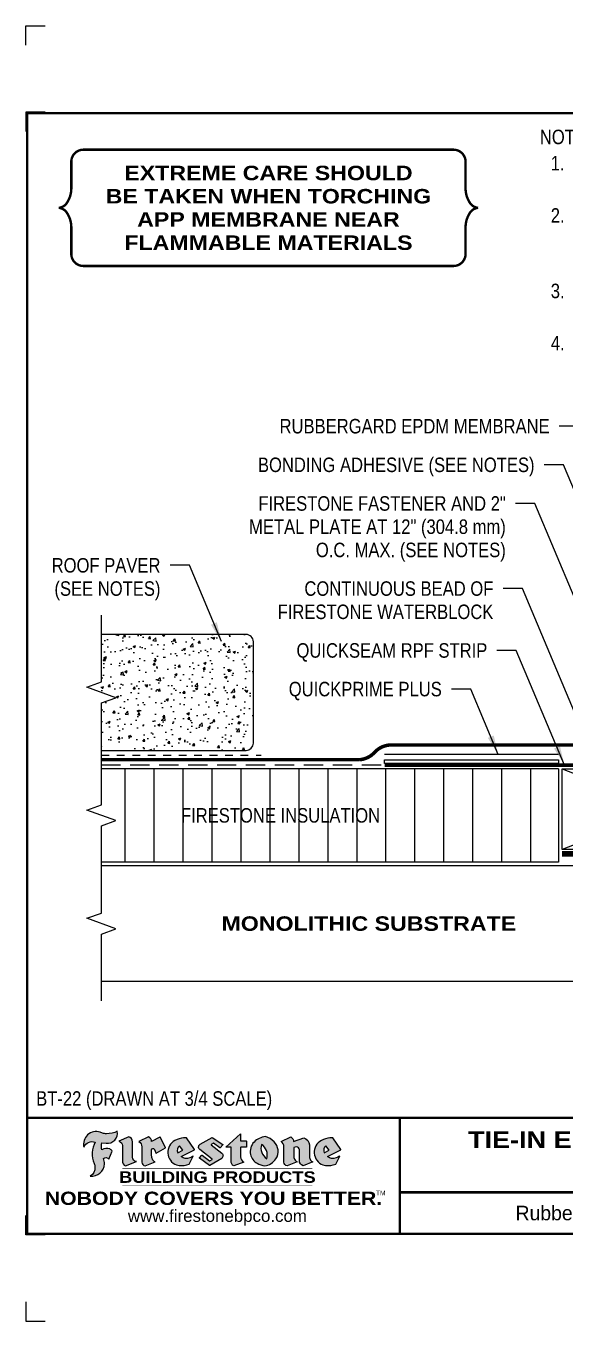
# Model space of a CAD drawing. Header units: inches. Extents: x 121.4 to 141.5, y -159.4 to -142.7.
# Drawn here: x 121.45 to 128.43, y -159.43 to -142.67 of the extents above; entities that cross this region are included whole.
import ezdxf
from ezdxf.enums import TextEntityAlignment as Align

# ---------------------------------------------------------------- set-up
doc = ezdxf.new("R2010")
doc.units = ezdxf.units.IN
doc.header["$MEASUREMENT"] = 0
doc.linetypes.add('HIDDEN', pattern=[0.375, 0.25, -0.125])
doc.linetypes.add('HIDDEN2', pattern=[0.1875, 0.125, -0.0625])
doc.layers.get('0').update_dxf_attribs({"linetype": 'CONTINUOUS'})
doc.layers.get('DEFPOINTS').update_dxf_attribs({"linetype": 'CONTINUOUS'})
for name, color, linetype in [('FSBP-ACCESSORY-OTHER', 7, 'CONTINUOUS'), ('FSBP-ADHESIVE', 1, 'HIDDEN'), ('FSBP-ANNO-NOTE', 7, 'CONTINUOUS'), ('FSBP-INSULATION', 7, 'CONTINUOUS'), ('FSBP-MEMBRANE', 7, 'CONTINUOUS'), ('FSBP-SUBSTRATE-GENERIC', 9, 'CONTINUOUS'), ('FSBP-TTLB', 7, 'CONTINUOUS'), ('FSBP-TTLB-BORDER', 7, 'CONTINUOUS'), ('FSBP-TTLB-TEXT', 7, 'CONTINUOUS'), ('FSBP-WOOD', 7, 'CONTINUOUS')]:
    doc.layers.add(name, color=color, linetype=linetype)
doc.styles.add('FSBP_ARIAL', font='arial.ttf')
doc.styles.add('FSBP_ARIAL_BOLD', font='')
doc.styles.add('FSBP_ARIAL_NAR', font='ARIALN.TTF')
doc.styles.add('FSBP_BANKGOTHIC', font='bgothm.ttf')
doc.styles.get('FSBP_ARIAL_BOLD').set_extended_font_data('Arial Black')
doc.linetypes.add('ZIGZAG', pattern='A,0.0001,-0.2,[131,ltypeshp.shx,S=0.2,R=0,X=-0.2,Y=0],-0.4,[131,ltypeshp.shx,S=0.2,R=180,X=0.2,Y=0],-0.2', length=0.8001)
doc.dimstyles.new('FSBP-LEADER', dxfattribs={"dimtxt": 0.1875, "dimasz": 0.25, "dimexe": 0.0625, "dimexo": 0.125, "dimgap": 0.125, "dimtad": 0, "dimtih": 1, "dimtoh": 1, "dimdec": 4, "dimzin": 0, "dimdsep": 46, "dimlunit": 4, "dimtxsty": 'FSBP_ARIAL_NAR', "dimcen": 0.09375, "dimclrd": 256, "dimclre": 256, "dimclrt": 256, "dimadec": 0, "dimazin": 0, "dimtfac": 1, "dimtdec": 4, "dimtofl": 0, "dimtmove": 0, "dimatfit": 3, "dimfxl": 0, "dimtolj": 1, "dimtzin": 0, "dimlwd": -1, "dimlwe": -1, "dimarcsym": 0})

# ---------------------------------------------------------------- blocks, each defined once
blk = doc.blocks.new('TTLB-EPDM_2')
at = {"layer": 'FSBP-TTLB-TEXT'}
h = blk.add_hatch(color=1, dxfattribs=at)
edge = h.paths.add_edge_path()
edge.add_arc((1.037309769669573, -0.1982514792917306), 0.1319107607348553, 264.0410451462098, 370.3106169565175)
edge.add_arc((1.027551646585694, 0.1214293576525799), 0.3273056962876235, 270.05058356628535, 295.23459397187514, ccw=False)
edge.add_arc((1.022801957313345, -0.06680179986895154), 0.1391656561713503, 249.3281275763668, 272.0749124149863, ccw=False)
edge.add_line((0.9736743133014443, -0.1970076156048179), (0.9474927838574558, -0.1852745150568325))
edge.add_arc((0.8939498971398288, -0.3394262635682071), 0.1631857907024099, 70.84590087378872, 194.3325259843273)
edge.add_arc((0.8444260109029493, -0.4259936440910768), 0.1179914261095279, 70.96950098067128, 156.9641407594482, ccw=False)
edge.add_arc((1.153141409296894, -0.4684497516079468), 0.3110405457095052, 150.3231137483159, 203.2084295854517)
edge.add_arc((0.7562495500622943, -0.6412608153899899), 0.1218587156617311, 0.8849157075190988, 24.34668939894999, ccw=False)
edge.add_arc((0.7493781665697374, -0.6475258110744375), 0.1289731377238325, -58.36655102076742, 3.6216782311386737, ccw=False)
edge.add_arc((0.8256699029544474, -0.5792158350996106), 0.1783301886510354, 267.2205474105585, 354.1381621173521)
edge.add_arc((0.7903121048625305, -0.6011409294291745), 0.212787892960859, 0.9996158580669322, 21.00503380861244)
edge.add_arc((1.01880712263941, -0.5666691048185161), 0.05136395668415847, 40.82117713173261, 125.52727787225791, ccw=False)
edge.add_line((1.057676976260041, -0.5330924682126437), (1.102776947655911, -0.4308018311949837))
edge.add_arc((1.040858222524664, -0.4699705673995949), 0.07326744446031509, 32.31675181867256, 66.31481236598174)
edge.add_arc((1.032262518825329, -0.5063316993097662), 0.1102246948011782, 69.8179132332389, 125.254734720681)
edge.add_arc((1.127708877207287, -0.368959353531244), 0.1659710644737306, 164.1569669952081, 196.5811013160487, ccw=False)
edge.add_line((0.9680425188342383, -0.3236487780942383), (1.023615334387159, -0.3294494641845773))
h = blk.add_hatch(color=1, dxfattribs=at)
edge = h.paths.add_edge_path()
edge.add_line((1.275239419159561, -0.6223407783464694), (1.415345367376062, -0.5660418822574371))
edge.add_arc((1.421019305783958, -0.5090099247487757), 0.05731350411836949, 181.9717871001989, 264.31851000495806, ccw=False)
edge.add_line((1.363739737527226, -0.5109819325197265), (1.363412352251203, -0.3102363679013962))
edge.add_arc((1.294263659668751, -0.3103491388303989), 0.06914878453844908, 0.0934405599591014, 72.42834396969012)
edge.add_line((1.315139561173908, -0.2444268274366692), (1.186839444240604, -0.3024209471341379))
edge.add_arc((1.175246268095289, -0.3585110609420917), 0.05727567197445628, -0.017399788185912257, 78.322067691347, ccw=False)
edge.add_line((1.232521937428658, -0.3585284546236807), (1.232574268422297, -0.555126496687123))
edge.add_arc((1.305699496415486, -0.5558575689677219), 0.07312888236350451, 179.4272023230205, 245.3845503102953)
h = blk.add_hatch(color=1, dxfattribs=at)
edge = h.paths.add_edge_path()
edge.add_line((1.792026821926584, -0.3839679064720229), (1.722158956877934, -0.2518542302253621))
edge.add_arc((1.720119655279638, -0.2529327078887852), 0.002306916790721817, 27.87197133405656, 117.3766794470751)
edge.add_line((1.719058846382097, -0.250884159729182), (1.610638460368705, -0.3070279753467702))
edge.add_arc((1.547088841662962, -0.3061026658494403), 0.06355635479880145, 359.165808011073, 425.8793658831422)
edge.add_line((1.573061729235633, -0.2480956029480268), (1.446879247402876, -0.3051325108639702))
edge.add_arc((1.407812067100189, -0.370357133046621), 0.07602957263902092, -3.441403975725109, 59.07992244284969, ccw=False)
edge.add_line((1.483704536400296, -0.3749210150788969), (1.483704536400296, -0.5723838140635706))
edge.add_arc((1.54053746518044, -0.568254406115083), 0.05698275005415228, 184.1557352478595, 255.3066498366543)
edge.add_line((1.526084036778343, -0.6233736605654059), (1.657291340682093, -0.570650514527486))
edge.add_arc((1.688298576827198, -0.5021390388423987), 0.0752015358480571, 207.5160880841914, 245.649226723163, ccw=False)
edge.add_arc((1.721050197024907, -0.4914488168456328), 0.1093332836229113, 179.4823365255141, 204.5537900001094, ccw=False)
edge.add_line((1.611721375809452, -0.4904610114968335), (1.611721375809452, -0.4126404716788983))
edge.add_arc((1.628589765097195, -0.414159299036043), 0.01693662875851176, 28.356188110622725, 174.8549701683585, ccw=False)
edge.add_arc((1.627340435522395, -0.4197189881350504), 0.02111886817708033, 22.216893572439517, 40.10213956426492, ccw=False)
edge.add_line((1.646891420738257, -0.4117336534413738), (1.666638796144639, -0.4549750258192233))
edge.add_arc((1.668737246926742, -0.4540167099035481), 0.002306916790685496, 204.545128184284, 299.6323508190091)
edge.add_line((1.669877862091766, -0.4560219186518992), (1.791128135493295, -0.3870515928837648))
edge.add_line((1.791128135493295, -0.3870515928837648), (1.792026821926584, -0.3839679064720229))
h = blk.add_hatch(color=1, dxfattribs=at)
h.paths.add_polyline_path([(2.063388732080512, -0.2583237030618903, 0.02524281661523788), (2.025024361750752, -0.2610532129309178, 0.1213611957758757), (1.901773912052249, -0.3008158885520373, 0.6151668103976068), (1.93274136141747, -0.6099060679591872, 0.05306812109568645), (1.967936229862175, -0.617865745600497, 0.1150932231766138), (2.099126721549737, -0.5994933789882708), (2.151195569562105, -0.4944891916583316, -0.08755405562188731), (2.104230609512001, -0.5187113292177372, -0.265591761123442), (1.992692314386659, -0.5010701623316862), (2.165347897647223, -0.4141184325909109, 0.4518949533370738), (2.166222728871162, -0.4107679608846269)])
h.paths.add_polyline_path([(2.014217313945437, -0.4188965037300676), (1.951113654018855, -0.4515330109460507, -0.3720533890450154), (1.973177450672722, -0.3607130665457561)], flags=16)
h = blk.add_hatch(color=1, dxfattribs=at)
edge = h.paths.add_edge_path()
edge.add_arc((2.260407392426802, -0.3775796671688782), 0.04152450223225729, 123.20805433950699, 232.2027298779723, ccw=False)
edge.add_line((2.237665217914071, -0.3428366421988329), (2.393535971665983, -0.2540943745380986))
edge.add_arc((2.394677353533142, -0.2560991469722482), 0.002306916790741334, 55.64644466176611, 119.65426054492559, ccw=False)
edge.add_line((2.395979141996861, -0.2541946229174954), (2.531809646140459, -0.3470380726374032))
edge.add_arc((2.530468902927946, -0.3489153772789875), 0.002306916790700397, -42.731101238422525, 54.4661353739603, ccw=False)
edge.add_line((2.532163440279987, -0.3504807552658491), (2.498457913851155, -0.3869673252714421))
edge.add_arc((2.496763376499139, -0.3854019472845934), 0.002306916790672934, 233.7527076894875, 317.26889876138785, ccw=False)
edge.add_line((2.495399362263356, -0.38726241234572), (2.413849913492982, -0.3274738082119626))
edge.add_arc((2.412485899257181, -0.3293342732731342), 0.002306916790720064, 53.75270768979358, 124.4135619297835)
edge.add_line((2.41118211687575, -0.3274311136421062), (2.382933981293377, -0.346782838468144))
edge.add_arc((2.38423776367478, -0.3486859980991606), 0.002306916790694898, 124.4135619293799, 231.8459020253626)
edge.add_line((2.382812599816248, -0.3505000469010184), (2.519899969301207, -0.4581994452042721))
edge.add_arc((2.494247019847682, -0.4908523236374461), 0.04152450223225742, -55.21225898295222, 51.84590202520428, ccw=False)
edge.add_line((2.517938320565804, -0.5249552055672808), (2.364434947484597, -0.6179520922513717))
edge.add_arc((2.36323960192349, -0.6159790200102006), 0.002306916790726996, 233.2955624372927, 301.20872157023314, ccw=False)
edge.add_line((2.361860787187538, -0.6178285429225383), (2.231266621301074, -0.5204709167214361))
edge.add_arc((2.232647938930649, -0.5186232623475259), 0.002306916790697672, 135.5134179846393, 233.21798691998708, ccw=False)
edge.add_line((2.231002150870836, -0.5170067083764565), (2.262839375599356, -0.4845937328397696))
edge.add_arc((2.264485163659225, -0.4862102868108537), 0.002306916790748497, 53.0352839999411, 135.513417985369, ccw=False)
edge.add_line((2.265872365996302, -0.4843670465239001), (2.361834678328762, -0.5565872257804898))
edge.add_arc((2.363221880665761, -0.5547439854936304), 0.002306916790627066, 233.0352840000685, 302.2362632414394)
edge.add_line((2.36445241715569, -0.5566953042850713), (2.39428499383348, -0.5378823484768844))
edge.add_arc((2.393054457343549, -0.5359310296853765), 0.002306916790685166, 302.2362632406177, 412.2027298768422)
edge.add_line((2.394468296066179, -0.5341081404551886), (2.234958295420142, -0.4103916733127022))
h = blk.add_hatch(color=1, dxfattribs=at)
edge = h.paths.add_edge_path()
edge.add_line((2.763460561272041, -0.2072496393923444), (2.763460561272041, -0.2969520779963801))
edge.add_arc((2.765767478062699, -0.2969520779963943), 0.00230691679065842, 179.9999999996471, 269.9999999996471)
edge.add_line((2.765767478062685, -0.2992589947870528), (2.835417693520355, -0.2992589947870528))
edge.add_arc((2.835417693520355, -0.3015659115777538), 0.002306916790701052, 0, 90, ccw=False)
edge.add_line((2.837724610311056, -0.3015659115777538), (2.837724610311056, -0.3790761307453892))
edge.add_arc((2.83541769352037, -0.3790761307453749), 0.002306916790686842, 269.99999999964706, 359.99999999964706, ccw=False)
edge.add_line((2.835417693520355, -0.3813830475360618), (2.765767478062685, -0.3813830475360618))
edge.add_arc((2.765767478062699, -0.3836899643267202), 0.00230691679065842, 90.00000000035294, 180.0000000003529)
edge.add_line((2.763460561272041, -0.3836899643267344), (2.763460561272041, -0.5033995910642801))
edge.add_arc((2.836735953378943, -0.5071368822038516), 0.07337063740681413, 177.0802527808789, 245.3249543133826)
edge.add_line((2.806105814540615, -0.5738080530967267), (2.674529557384915, -0.6226036013049594))
edge.add_arc((2.708610405062069, -0.564298408791804), 0.06753517344606039, 177.0345319916277, 239.6926428024901, ccw=False)
edge.add_line((2.641165668230087, -0.560804539009709), (2.641165668230087, -0.3836899643267344))
edge.add_arc((2.638858751439429, -0.3836899643267202), 0.00230691679065842, 359.9999999996471, 449.999999999647)
edge.add_line((2.638858751439443, -0.3813830475360618), (2.572857950769389, -0.3813830475360618))
edge.add_line((2.572857950769389, -0.3813830475360618), (2.763460561272041, -0.2072496393923444))
h = blk.add_hatch(color=1, dxfattribs=at)
edge = h.paths.add_edge_path(flags=16)
edge.add_arc((2.940363509127394, -0.4847985213681437), 0.1684614578629418, 344.5558804047865, 417.0140046669545)
edge.add_arc((3.194458079644619, -0.3883534532477785), 0.1684614578629414, 164.5558804047864, 237.0140046669546)
edge = h.paths.add_edge_path()
edge.add_arc((3.069375116502199, -0.4399344555144872), 0.1828726885096673, 136.0914512150047, 191.213418978326)
edge.add_arc((3.064939550433406, -0.4318234379590333), 0.1803148804748503, 194.0167254156723, 240.6663730831859)
edge.add_arc((3.098047041778981, -0.3845058757092554), 0.2378525180183701, 239.2975390661776, 264.2889872773176)
edge.add_arc((3.04884478212623, -0.4190232383793012), 0.203760689247156, 277.1986764832036, 326.503572961274)
edge.add_arc((3.077739326803546, -0.4341046616465112), 0.171374865791709, 325.3768876809902, 406.3828327799087)
edge.add_arc((3.011839488065919, -0.4896144380417797), 0.2571945645850002, 44.28462553519766, 73.82901434867304)
edge.add_arc((3.117152499586992, -0.4983433120546693), 0.2579560664039132, 97.50292863483666, 134.1039137579027)
h = blk.add_hatch(color=1, dxfattribs=at)
edge = h.paths.add_edge_path()
edge.add_line((3.322690228557462, -0.5721896537377091), (3.322690228557462, -0.3749210150788969))
edge.add_arc((3.246797759257384, -0.3703571330465745), 0.076029572638996, 356.5585960242387, 419.0799224428129)
edge.add_line((3.285864939560099, -0.3051325108639702), (3.412047421392799, -0.2480956029480268))
edge.add_arc((3.386074533820159, -0.3061026658494941), 0.06355635479883807, 0.3962622833877276, 65.87936588318718, ccw=False)
edge.add_line((3.449629368605429, -0.3056631084210863), (3.580526418688805, -0.2593848434574539))
edge.add_arc((3.555744121700958, -0.3530904070730321), 0.09692726601172152, 2.366977007666776, 75.18615851992018, ccw=False)
edge.add_line((3.652588689330287, -0.3490873311063041), (3.652588689330287, -0.4883770011386872))
edge.add_arc((3.761877549389556, -0.4914934052703811), 0.1093332836229047, 178.3666365323574, 204.5537900000422)
edge.add_arc((3.729125929191727, -0.5021836272670953), 0.07520153584796169, 207.5160880841711, 245.2240541443093)
edge.add_line((3.697611150971852, -0.5704631245385627), (3.572585913552643, -0.6207021253773775))
edge.add_arc((3.59534718600759, -0.5526356419907701), 0.07177131519198746, 180.3328587115751, 251.51018566665869, ccw=False)
edge.add_line((3.523577081955409, -0.5530525936986663), (3.523577081955409, -0.4153032515383615))
edge.add_arc((3.486319529276879, -0.4148773504126441), 0.0372599868942854, 359.3450650296066, 449.0500281941028)
edge.add_arc((3.482769874121713, -0.4419622099033496), 0.06447454900600783, 86.29402372314017, 119.8211331593848)
edge.add_line((3.450707067966732, -0.3860252459975726), (3.450707067966732, -0.4904610114968335))
edge.add_arc((3.560035889182251, -0.491448816845647), 0.1093332836229751, 179.4823365255069, 204.5537900001023)
edge.add_arc((3.527284268984408, -0.5021390388424952), 0.07520153584796385, 207.5160880841699, 245.6492267231416)
edge.add_line((3.496277032839316, -0.570650514527486), (3.365069728935509, -0.6233736605654059))
edge.add_arc((3.37950248606194, -0.5682868177318081), 0.05694615642555727, 183.9298782390169, 255.318496325343, ccw=False)
h = blk.add_hatch(color=1, dxfattribs=at)
h.paths.add_polyline_path([(3.957695472291277, -0.2583237030618903, 0.02524281661523822), (3.919331101961575, -0.2610532129309178, 0.1085638477195505), (3.807890832595604, -0.2939221658134414, 0.6425897848490651), (3.827048101628293, -0.6099060679591872, 0.05306812109569052), (3.862242970072884, -0.617865745600497, 0.1150932231766133), (3.993433461760503, -0.5994933789882708), (4.045502309772871, -0.4944891916583316, -0.08755405562189084), (3.998537349722767, -0.5187113292177372, -0.2655917611234366), (3.886999054597368, -0.5010701623316862), (4.059654637857989, -0.4141184325909109, 0.4518949533370731), (4.060529469081928, -0.4107679608846269)])
h.paths.add_polyline_path([(3.90852405415626, -0.4188965037300676), (3.845420394229677, -0.4515330109460507, -0.3720533890450147), (3.867484190883488, -0.3607130665457561)], flags=16)
at = {"layer": 'DEFPOINTS', "linetype": 'Continuous', "ltscale": 1.75}
for points in [[(-0.015625, 13.88083333333333), (-0.015625, 14.13083333333333), (0.234375, 14.13083333333333)], [(-0.015625, -2.380833333333342), (-0.015625, -2.630833333333342), (0.234375, -2.630833333333342)]]:
    blk.add_lwpolyline(points, dxfattribs=at)
at = {"layer": 'DEFPOINTS', "color": 1}
for points in [[(0.234375, 13.015625), (-0.015625, 13.015625), (-0.015625, 12.765625)], [(0.234375, -1.515625), (-0.015625, -1.515625), (-0.015625, -1.265625)]]:
    blk.add_lwpolyline(points, dxfattribs=at)
at = {"layer": 'FSBP-TTLB', "const_width": 0.03125}
for points in [[(0, 0), (0, -1.5), (20, -1.5), (20, 0), (0, 0)], [(4.825208527206769, 0), (4.825208527206769, -0.9643749050531198)], [(4.825208527206769, -0.9643749050531198), (15.84028770518938, -0.9643749050531198)], [(4.825208527206769, -0.9643749050531198), (4.825208527206769, -1.5)]]:
    blk.add_lwpolyline(points, dxfattribs=at)
at = {"layer": 'FSBP-TTLB-BORDER', "const_width": 0.03125}
blk.add_lwpolyline([(20, 0), (20, 13), (0, 13), (0, 0)], dxfattribs=at)
at = {"layer": 'FSBP-TTLB-TEXT', "color": 1}
blk.add_line((0.7358432058323388, -0.379822754145593), (0.7358432058323388, -0.379822754145593), dxfattribs=at)
for points in [[(1.023615323725323, -0.3294494630716969, 0.5000510906601082), (1.167090420776901, -0.1746414942047778, -0.1103304102359608), (1.027840608309816, -0.2058762110801382, -0.09957876667165425), (0.9736743133014443, -0.1970076156048179), (0.9474927838574558, -0.1852745150568325, 0.5978159689075124), (0.7358432058323388, -0.379822754145593, -0.3938834584182213), (0.8828996422548698, -0.3144510229727047, 0.2349406564350952), (0.86727108227484, -0.5910237178633082, -0.1027304183841549), (0.8780937320133262, -0.6393788197974146, -0.2772692352614086), (0.8170223912655956, -0.7573362346216896, 0.3985429150902959), (1.003067614090241, -0.5974286950643517, 0.0875124847930418), (0.9889600163401155, -0.5248671157293501, -0.3874031597924062), (1.057676976260041, -0.5330924682126437), (1.102776947655911, -0.4308018311949837, 0.1494423498871741), (1.07029056398062, -0.4028746979725923, 0.2467195073738216), (0.9686394281704906, -0.4163228904100862, -0.1424285161541127), (0.9680425188342383, -0.3236487780942383), (1.023615334387159, -0.3294494641845773)], [(2.166222728871162, -0.4107679608846269), (2.063388732080512, -0.2583237030618903, 0.02524281661523788), (2.025024361750752, -0.2610532129309178, 0.1085638477195265), (1.913584092384895, -0.2939221658134414, 0.6425897848491228), (1.93274136141747, -0.6099060679591872, 0.05306812109568648), (1.967936229862175, -0.617865745600497, 0.1150932231766137), (2.099126721549737, -0.5994933789882708), (2.151195569562105, -0.4944891916583316, -0.0875540556218873), (2.104230609512001, -0.5187113292177372, -0.2655917611234418), (1.992692314386659, -0.5010701623316862), (2.165347897647223, -0.4141184325909109)], [(2.763460561272041, -0.2072496393923444), (2.763460561272041, -0.2969520779963801, 0.4142135623730958), (2.765767478062685, -0.2992589947870528), (2.835417693520355, -0.2992589947870528, -0.414213562373095), (2.837724610311056, -0.3015659115777538), (2.837724610311056, -0.3790761307453892, -0.4142135623730938), (2.835417693520355, -0.3813830475360618), (2.765767478062685, -0.3813830475360618, 0.4142135623730958), (2.763460561272041, -0.3836899643267344), (2.763460561272041, -0.5033995910642801, 0.3068985753588853), (2.806105814540615, -0.5738080530967267), (2.674529557384915, -0.6226036013049594, -0.2804194150632976), (2.641165668230087, -0.560804539009709), (2.641165668230087, -0.3836899643267344, 0.414213562373095), (2.638858751439443, -0.3813830475360618), (2.572857950769389, -0.3813830475360618), (2.763460561272041, -0.2072496393923444)], [(4.060529469081928, -0.4107679608846269), (3.957695472291277, -0.2583237030618903, 0.02524281661523788), (3.919331101961575, -0.2610532129309178, 0.1085638477195265), (3.807890832595604, -0.2939221658134414, 0.6425897848491228), (3.827048101628293, -0.6099060679591872, 0.05306812109568648), (3.862242970072884, -0.617865745600497, 0.1150932231766137), (3.993433461760503, -0.5994933789882708), (4.045502309772871, -0.4944891916583316, -0.0875540556218873), (3.998537349722767, -0.5187113292177372, -0.2655917611234418), (3.886999054597368, -0.5010701623316862), (4.059654637857989, -0.4141184325909109)], [(4.059654637857989, -0.4141184325909109, 0.4518949533370731), (4.060529469081928, -0.4107679608846269, 0.4518949533370731)]]:
    blk.add_lwpolyline(points, format="xyb", dxfattribs=at)
for points in [[(1.275239419159561, -0.6223407783464694), (1.415345367376062, -0.5660418822574371, -0.3756100036733062), (1.363739737527226, -0.5109819325197265), (1.363412352251203, -0.3102363679013962, 0.3265360292958048), (1.315139561173908, -0.2444268274366692), (1.186839444240604, -0.3024209471341379, -0.3557863980845349), (1.232521937428658, -0.3585284546236807), (1.232574268422297, -0.555126496687123, 0.2960110723418457)], [(1.792026821926584, -0.3839679064720229), (1.722158956877934, -0.2518542302253621, 0.4116839150163434), (1.719058846382097, -0.250884159729182), (1.610638460368705, -0.3070279753467702, 0.2996033003794034), (1.573061729235633, -0.2480956029480268), (1.446879247402876, -0.3051325108639702, -0.2797757560995365), (1.483704536400296, -0.3749210150788969), (1.483704536400296, -0.5723838140635706, 0.320828638474519), (1.526084036778343, -0.6233736605654059), (1.657291340682093, -0.570650514527486, -0.1679398621276611), (1.621603752698661, -0.5368819723450571, -0.1098333365370753), (1.611721375809452, -0.4904610114968335), (1.611721375809452, -0.4126404716788983, -0.743334502655012), (1.64349420176768, -0.4061152228778298, -0.07819791644735608), (1.646891420738257, -0.4117336534413738), (1.666638796144639, -0.4549750258192233, 0.4404648714563479), (1.669877862091766, -0.4560219186518992), (1.791128135493295, -0.3870515928837648)], [(2.234958295420142, -0.4103916733127022, -0.5150044486718882), (2.237665217914071, -0.3428366421988329), (2.393535971665983, -0.2540943745380986, -0.2867822934100265), (2.395979141996861, -0.2541946229174954), (2.531809646140459, -0.3470380726374032, -0.4515027974650387), (2.532163440279987, -0.3504807552658491), (2.498457913851155, -0.3869673252714421, -0.3814439164929681), (2.495399362263356, -0.38726241234572), (2.413849913492982, -0.3274738082119626, 0.3184718635035665), (2.41118211687575, -0.3274311136421062), (2.382933981293377, -0.346782838468144, 0.5064094529656681), (2.382812599816248, -0.3505000469010184), (2.519899969301207, -0.4581994452042721, -0.5043597839115849), (2.517938320565804, -0.5249552055672808), (2.364434947484597, -0.6179520922513717, -0.3053163970316367), (2.361860787187538, -0.6178285429225383), (2.231266621301074, -0.5204709167214361, -0.4541703869768119), (2.231002150870836, -0.5170067083764565), (2.262839375599356, -0.4845937328397696, -0.3762644290664977), (2.265872365996302, -0.4843670465239001), (2.361834678328762, -0.5565872257804898, 0.3114700032088108), (2.36445241715569, -0.5566953042850713), (2.39428499383348, -0.5378823484768844, 0.520381097387146), (2.394468296066179, -0.5341081404551886)], [(2.937624918725987, -0.3131105398334029, 0.2452625673097023), (2.889993533867141, -0.4754966266250307, 0.2064059665179019), (2.976604338974084, -0.5890186876871866, 0.1094800500670344), (3.074378098474654, -0.6211778035979165, 0.2185147641853038), (3.218764944843201, -0.5314757029352819, 0.3689489483072479), (3.195959963110113, -0.3100352223135445, 0.1296305888694145), (3.0834694040758, -0.242595816912754, 0.1610736375384317)], [(3.322690228557462, -0.5721896537377091), (3.322690228557462, -0.3749210150788969, 0.2797757560995341), (3.285864939560099, -0.3051325108639702), (3.412047421392799, -0.2480956029480268, -0.2937618496109166), (3.449629368605429, -0.3056631084210863), (3.580526418688805, -0.2593848434574539, -0.3288760160581939), (3.652588689330287, -0.3490873311063041), (3.652588689330287, -0.4883770011386872, 0.114762897203527), (3.662431105063263, -0.536926560769686, 0.166032965990522), (3.697611150971852, -0.5704631245385627), (3.572585913552643, -0.6207021253773775, -0.3209557512194564), (3.523577081955409, -0.5530525936986663), (3.523577081955409, -0.4153032515383615, 0.4127061514896111), (3.48693727661589, -0.3776224848030694, 0.1473421876160361), (3.450707067966732, -0.3860252459975726), (3.450707067966732, -0.4904610114968335, 0.1098333365370753), (3.460589444855941, -0.5368819723450855, 0.1679398621276611), (3.496277032839316, -0.570650514527486), (3.365069728935509, -0.6233736605654059, -0.3219729545308964), (3.322690228557462, -0.5721896537377091, 29.1476284739)], [(1.951113654018855, -0.4515330109460507), (2.014217313945437, -0.4188965037300676), (1.973177450672722, -0.3607130665457561, 0.3720533890450154)], [(3.10274193015772, -0.5296595419651595, 0.3271311138286319), (3.032079658614293, -0.3434924326507627, 0.3271311138286322)], [(3.845420394229677, -0.4515330109460507), (3.90852405415626, -0.4188965037300676), (3.867484190883488, -0.3607130665457561, 0.3720533890450154)]]:
    blk.add_lwpolyline(points, format="xyb", close=True, dxfattribs=at)
at = {"layer": 'FSBP-TTLB-TEXT', "const_width": 0.0078125}
for points in [[(1.233926579809207, -0.6584455781731435), (3.691229482685259, -0.6584455781731577)], [(1.233926579809207, -0.8761560960495984), (3.691229482685259, -0.8761560960495842)]]:
    blk.add_lwpolyline(points, dxfattribs=at)
at = {"layer": 'FSBP-TTLB-TEXT', "color": 1}
for centre, start, end in [((1.789987520328282, -0.3850463841354355), 299.6323508193319, 27.87197133380463), ((2.164310260790558, -0.412058050385383), 296.7304547840455, 34.00233684987403)]:
    blk.add_arc(centre, 0.00230691679068068, start, end, dxfattribs=at)
at = {"layer": 'FSBP-TTLB-TEXT', "lineweight": 18, "style": 'FSBP_ARIAL_BOLD'}
blk.add_text('BUILDING PRODUCTS', height=0.1484375, dxfattribs=at).set_placement((2.462578031247233, -0.7673008371113639), align=Align.MIDDLE_CENTER)
at = {"layer": 'FSBP-TTLB-TEXT', "color": 1}
for s, height, style, p in [('NOBODY COVERS YOU BETTER.', 0.171875, 'FSBP_ARIAL_BOLD', (2.412604263603384, -1.041650450587369)), ('TM', 0.0625, 'FSBP_BANKGOTHIC', (4.576671173373001, -0.9725745042934193))]:
    blk.add_text(s, height=height, dxfattribs=dict(at, style=style)).set_placement(p, align=Align.MIDDLE_CENTER)
at = {"layer": 'FSBP-TTLB-TEXT'}
for s, height, style, p in [('RubberGard  EPDM', 0.1875, 'FSBP_BANKGOTHIC', (7.443365678241776, -1.23218745252656)), ('www.firestonebpco.com', 0.15625, 'FSBP_ARIAL', (2.462578031247233, -1.268657306740124))]:
    blk.add_text(s, height=height, dxfattribs=dict(at, style=style)).set_placement(p, align=Align.MIDDLE_CENTER)
for tag, height, style, p in [('MAXIMUM_WARRANTY', 0.1875, 'FSBP_ARIAL_BOLD', (18.03987100774941, 0.2240244307510579)), ('ACCPT_SYSTEMS', 0.21875, 'FSBP_ARIAL', (12.49438170418193, -1.23218745252656))]:
    blk.add_attdef(tag, text='', height=height, dxfattribs=dict(at, style=style)).set_placement(p, align=Align.MIDDLE_LEFT)
for tag, height, style, p in [('DETAIL_DESCP_LINE_1', 0.21875, 'FSBP_ARIAL_BOLD', (10.33118450231211, -0.2831249841755152)), ('DETAIL_DESCP_LINE_2', 0.21875, 'FSBP_ARIAL_BOLD', (10.33118450231211, -0.6812499208775904)), ('ISSUE_REV_DATE', 0.21875, 'FSBP_ARIAL', (16.84069633627263, -0.7282559425942452)), ('DETAIL_NUMBER', 0.4375, 'FSBP_ARIAL', (18.91941590748775, -0.8931630692489421))]:
    blk.add_attdef(tag, text='', height=height, dxfattribs=dict(at, style=style)).set_placement(p, align=Align.MIDDLE_CENTER)

msp = doc.modelspace()

# ---------------------------------------------------------------- hatches: boundary and pattern name
at = {"layer": 'FSBP-ACCESSORY-OTHER'}
h = msp.add_hatch(dxfattribs=at)
h.set_pattern_fill('AR-CONC', color=256, scale=0.045, style=0)
h.set_pattern_definition([(49.99999999999999, (21.67614838374101, -0.5252647710382377), (0.3227670821703391, -0.0282384607421678), [0.03375, -0.37125]), (355, (21.67614838374101, -0.5252647710382377), (-0.06243810012584999, 0.3384864601650053), [0.02700000000000001, -0.297]), (100.4513999999999, (21.70304563974099, -0.5276179740382396), (0.2603292217713097, 0.3102477939274291), [0.02868308549999999, -0.3155139503999999]), (46.18420000000001, (21.67614838374101, -0.4352647710382413), (0.4802584718815399, -0.07448355644805817), [0.05062500000000002, -0.556875]), (96.6356, (21.71616991899106, -0.4414717591882429), (0.4205982174969165, 0.4383530419051987), [0.04302462959999995, -0.4732708499999995]), (351.1842, (21.67614838374101, -0.4352647710382413), (0.4205978753101321, 0.438353370416396), [0.04050000000000002, -0.4455000000000002]), (21, (21.72114838374102, -0.4577647710382422), (0.2686081734533077, -0.1811785007994025), [0.03375, -0.37125]), (326.0000000000001, (21.72114838374102, -0.4577647710382422), (0.1094918993647118, 0.3263175202710838), [0.02699999999999999, -0.2969999999999999]), (71.4514, (21.74353238859101, -0.4728629937382429), (0.3781001828616705, 0.1451387235194786), [0.0286830855, -0.3155139504]), (37.49999999999999, (21.67614838374101, -0.5252647710382377), (0.005471934892780801, 0.1498022342240902), [0, -0.2934, 0, -0.3015, 0, -0.298125]), (7.499999999999999, (21.67614838374101, -0.5252647710382377), (0.1183812918489669, 0.1774852703470621), [0, -0.1718999999999999, 0, -0.2866499999999999, 0, -0.1136249999999999]), (327.5, (21.57579838374102, -0.5252647710382377), (0.240220096277584, -0.01014969228047091), [0, -0.1125, 0, -0.351, 0, -0.4657499999999998]), (317.5, (21.530798383741, -0.5252647710382377), (0.2624337762040738, 0.04504724204954295), [0, -0.14625, 0, -0.2331, 0, -0.33075])])
h.paths.add_polyline_path([(122.4249426659321, -152.0405548867974), (124.2975205899297, -152.0405548867973, 0.4142135623730451), (124.3912705899297, -151.9468048867973), (124.3912705899297, -150.6343048867974, 0.4142135623731005), (124.2975205899297, -150.5405548867974), (122.4249426659321, -150.5405548867975), (122.4249426659321, -151.2905548867975), (122.6124426659321, -151.3587993057224), (122.4249426659321, -151.4270437246473)])
at = {"layer": 'FSBP-INSULATION'}
h = msp.add_hatch(dxfattribs=at)
h.set_pattern_fill('LINE', color=256, scale=3, angle=90, style=0)
h.set_pattern_definition([(90, (127.6070221340782, -35.54636872355597), (-0.375, 2.296136913416957e-17), [])])
h.paths.add_polyline_path([(141.0717712177315, -153.4854562646092), (141.0717712177314, -152.8819406396091), (140.8842712177315, -152.8136962206843), (141.0717712177315, -152.7454518017594), (141.0717712177314, -152.2784250146092), (131.1519462315696, -152.2784250146092), (131.1519462315692, -153.4854562646092)])
h.paths.add_polyline_path([(122.4249426659321, -152.2784250146098), (122.4249426659322, -152.8819406396092), (122.6124426659322, -152.9501850585341), (122.4249426659322, -153.0184294774591), (122.4249426659322, -153.4854562646092), (128.3394462315691, -153.4854562646092), (128.3394462315691, -152.2784250146098)])
h.paths.add_polyline_path([(134.6457219725202, -153.0273938285587), (137.0939015427794, -153.0273938285587), (137.0939015427794, -152.7363595516146), (134.6457219725202, -152.7363595516146)], flags=24)
h.paths.add_polyline_path([(123.4050670182164, -153.027393828559), (126.0797557972069, -153.027393828559), (126.0797557972069, -152.736359551615), (123.4050670182164, -152.736359551615)], flags=24)

# ---------------------------------------------------------------- linework, layer by layer
at = {"layer": 'FSBP-ACCESSORY-OTHER'}
msp.add_lwpolyline([(122.4249426659321, -152.0405548867975), (122.4249426659321, -151.4270437246473), (122.6124426659321, -151.3587993057224), (122.2374426659321, -151.2223104678725), (122.4249426659321, -151.1540660489476), (122.4249426659321, -150.2905548867975)], dxfattribs=at)
msp.add_lwpolyline([(122.4249426659321, -152.0405548867975), (124.2975205899297, -152.0405548867973, 0.4142135623730451), (124.3912705899297, -151.9468048867973), (124.3912705899297, -150.6343048867974, 0.4142135623731449), (124.2975205899297, -150.5405548867974), (122.4249426659321, -150.5405548867975)], format="xyb", dxfattribs=at)
at = {"layer": 'FSBP-ADHESIVE', "linetype": 'ZIGZAG', "ltscale": 0.15}
msp.add_line((128.3394462315694, -152.0937375146086), (126.0894462315694, -152.0937375146086), dxfattribs=at)
at = {"layer": 'FSBP-ADHESIVE', "flags": 128}
msp.add_lwpolyline([(126.0452251102838, -152.2315500146099), (122.4249426659322, -152.2315500146099)], dxfattribs=at)
at = {"layer": 'FSBP-ANNO-NOTE', "const_width": 0.03125}
msp.add_lwpolyline([(122.0345737787418, -144.7800563050126), (122.0345737787419, -144.4231608990298, -0.414213562373095), (122.1908237787419, -144.2669108990298), (126.9807471232095, -144.2669108990298, -0.414213562373095), (127.1369971232095, -144.4231608990298), (127.1369971232095, -144.7800563050126, 0.1409083258157955), (127.195444749397, -144.9581973551157, 0.2244532195272858), (127.2995081671099, -145.0194783952124, 0.2244532195272858), (127.195444749397, -145.0807594353092, 0.1409083258157939), (127.1369971232095, -145.2589004854123), (127.1369971232095, -145.6157958913951, -0.414213562373095), (126.9807471232095, -145.7720458913951), (122.1908237787419, -145.7720458913951, -0.414213562373095), (122.0345737787419, -145.6157958913951), (122.0345737787418, -145.2589004854123, 0.1409083258157955), (121.9761261525545, -145.0807594353092, 0.2244532195272858), (121.8720627348414, -145.0194783952124, 0.2244532195272858), (121.9761261525545, -144.9581973551157, 0.1409083258157939)], format="xyb", close=True, dxfattribs=at)
at = {"layer": 'FSBP-INSULATION'}
for p, q in [((128.3394462315691, -152.2784250146098), (122.4249426659323, -152.2784250146098)), ((128.3394462315691, -152.2784250146098), (128.3394462315691, -153.4854562646092)), ((128.3394462315691, -153.4854562646092), (122.4249426659323, -153.4854562646092))]:
    msp.add_line(p, q, dxfattribs=at)
msp.add_lwpolyline([(122.4249426659322, -153.4854562646092), (122.4249426659322, -153.0184294774591), (122.6124426659322, -152.9501850585341), (122.2374426659322, -152.8136962206843), (122.4249426659322, -152.7454518017594), (122.4249426659321, -152.0405548867975)], dxfattribs=at)
at = {"layer": 'FSBP-MEMBRANE', "const_width": 0.045}
msp.add_lwpolyline([(122.4249426659322, -152.1621750146099), (125.7592859466972, -152.1621750146099, 0.196127241029665), (125.9594249703156, -152.0665500146096, -0.1961272410297559), (126.1595639939338, -151.9709250146092), (133.3711561886244, -151.9709250146092, 0.1989123673796742), (133.5037387100969, -151.9160075360817), (133.5345287530417, -151.8852174931367, -0.1989123673797007), (133.6671112745142, -151.8303000146092), (135.6519462315694, -151.8303000146092)], format="xyb", dxfattribs=at)
at = {"layer": 'FSBP-MEMBRANE', "linetype": 'HIDDEN2', "ltscale": 0.75}
msp.add_lwpolyline([(122.424942665932, -152.100991500208), (124.4901693995291, -152.100991500208)], dxfattribs=at)
at = {"layer": 'FSBP-MEMBRANE'}
msp.add_lwpolyline([(128.3394462315694, -152.2090500146087), (126.0894462315694, -152.2090500146087), (126.0894462315694, -152.1640500146086), (128.3394462315694, -152.1640500146086)], close=True, dxfattribs=at)
for points, const_width in [([(129.3936649815694, -152.2315500146087), (126.0894462315694, -152.2315500146087)], 0.045), ([(129.4117118565694, -153.3791944678985), (128.38632123157, -153.3791944678985)], 0.07500000000000001)]:
    msp.add_lwpolyline(points, dxfattribs=dict(at, const_width=const_width))
at = {"layer": 'FSBP-SUBSTRATE-GENERIC'}
for p, q in [((122.4249426659322, -153.5323312646092), (129.3967076489757, -153.5323312646092)), ((141.0717712177315, -155.0323312646092), (122.4249426659322, -155.0323312646092))]:
    msp.add_line(p, q, dxfattribs=at)
msp.add_lwpolyline([(122.4249426659322, -155.2823312646093), (122.4249426659322, -154.418820102459), (122.6124426659322, -154.3505756835341), (122.2374426659322, -154.2140868456843), (122.4249426659322, -154.1458424267594), (122.4249426659322, -153.4854562646092)], dxfattribs=at)
at = {"layer": 'FSBP-WOOD'}
for p, q in [((128.3863212315692, -152.2784250146092), (129.3953789628268, -152.6807417377279)), ((129.3874038277102, -152.9258895830853), (128.386321231569, -153.3250265771093))]:
    msp.add_line(p, q, dxfattribs=at)
msp.add_lwpolyline([(129.4117118565694, -153.3250265771093), (128.3863212315692, -153.3250265771093), (128.3863212315692, -152.2784250146092), (129.3941337315694, -152.2784250146092)], dxfattribs=at)

# ---------------------------------------------------------------- block references
ref = msp.add_blockref('TTLB-EPDM_2', (121.4627011304548, -156.7958849163551))
ref.add_attrib('DETAIL_DESCP_LINE_1', 'TIE-IN EPDM SYSTEM TO EXISTING ASPHALT SYSTEM', dxfattribs={"layer": 'FSBP-TTLB-TEXT', "height": 0.21875, "style": 'FSBP_ARIAL_BOLD'}).set_placement((131.7938856327669, -157.0790099005307), align=Align.MIDDLE_CENTER)

# ---------------------------------------------------------------- texts
at = {"layer": 'DEFPOINTS', "style": 'FSBP_ARIAL_NAR'}
msp.add_text('BT-22 (DRAWN AT 3/4 SCALE)', height=0.1875, dxfattribs=at).set_placement((121.5798584845292, -156.5458849163551), align=Align.MIDDLE_LEFT)
at = {"layer": 'FSBP-ANNO-NOTE', "style": 'FSBP_ARIAL_NAR'}
msp.add_text('NOTES:', height=0.1875, dxfattribs=at).set_placement((128.098395573349, -144.1020751531834), align=Align.MIDDLE_LEFT)
at = {"layer": 'FSBP-ANNO-NOTE'}
for s, style, p in [('EXTREME CARE SHOULD', 'FSBP_ARIAL_BOLD', (124.5857854509757, -144.5683065202124)), ('1.', 'FSBP_ARIAL_NAR', (128.3284944795594, -144.442546909677)), ('BE TAKEN WHEN TORCHING', 'FSBP_ARIAL_BOLD', (124.5857854509757, -144.8690877702124)), ('APP MEMBRANE NEAR', 'FSBP_ARIAL_BOLD', (124.5857854509757, -145.1698690202124)), ('2.', 'FSBP_ARIAL_NAR', (128.3295872460812, -145.118328159677)), ('FLAMMABLE MATERIALS', 'FSBP_ARIAL_BOLD', (124.5857854509757, -145.4706502702124)), ('3.', 'FSBP_ARIAL_NAR', (128.3295872460812, -146.094890659677)), ('4.', 'FSBP_ARIAL_NAR', (128.3295872460812, -146.770671909677)), ('FIRESTONE INSULATION', 'FSBP_ARIAL_NAR', (124.7424114077116, -152.8819406396095)), ('MONOLITHIC SUBSTRATE', 'FSBP_ARIAL_BOLD', (125.8853264616234, -154.2823312646092))]:
    msp.add_text(s, height=0.1875, dxfattribs=dict(at, style=style)).set_placement(p, align=Align.MIDDLE_CENTER)
at = {"layer": 'FSBP-ANNO-NOTE', "style": 'FSBP_ARIAL_NAR'}
for s, p in [('RUBBERGARD EPDM MEMBRANE', (128.2252180742376, -147.8451185919332)), ('BONDING ADHESIVE (SEE NOTES)', (128.0297462477807, -148.3451185919332)), ('FIRESTONE FASTENER AND 2"', (127.6577928582179, -148.8451185919331)), ('METAL PLATE AT 12" (304.8 mm)', (127.6577928582179, -149.1458998419331)), ('O.C. MAX. (SEE NOTES)', (127.6577928582179, -149.4466810919331)), ('ROOF PAVER', (123.188578562266, -149.6458998419332)), ('(SEE NOTES)', (123.188578562266, -149.9466810919332)), ('CONTINUOUS BEAD OF', (127.4968815967243, -149.9466810919332)), ('FIRESTONE WATERBLOCK', (127.4968815967243, -150.2474623419332)), ('QUICKSEAM RPF STRIP', (127.4186291662124, -150.7474623419332)), ('QUICKPRIME PLUS', (126.8295206783847, -151.2474623419332))]:
    msp.add_text(s, height=0.1875, dxfattribs=at).set_placement(p, align=Align.MIDDLE_RIGHT)

# ---------------------------------------------------------------- leaders
at = {"layer": 'FSBP-ANNO-NOTE'}
for points in [[(130.333770359264, -151.9709250146092), (128.6002180742376, -147.8451185919332), (128.3502180742376, -147.8451185919332)], [(129.967144456892, -152.0635830545328), (128.4047462477807, -148.3451185919332), (128.1547462477807, -148.3451185919332)], [(129.4251512876995, -152.1588930887511), (128.0327928582179, -148.8451185919332), (127.7827928582179, -148.8451185919332)], [(123.9771676483128, -150.630230411192), (123.563578562266, -149.6458998419332), (123.313578562266, -149.6458998419332)], [(129.3557505493642, -153.4782480992217), (127.8718815967243, -149.9466810919332), (127.6218815967243, -149.9466810919332)], [(128.4172026722323, -152.2315500146087), (127.7936291662124, -150.7474623419332), (127.5436291662124, -150.7474623419332)], [(127.5601026202058, -152.0937375146086), (127.2045206783847, -151.2474623419332), (126.9545206783847, -151.2474623419332)]]:
    msp.add_leader(points, dimstyle='FSBP-LEADER', dxfattribs=at)

doc.saveas('drawing.dxf')
